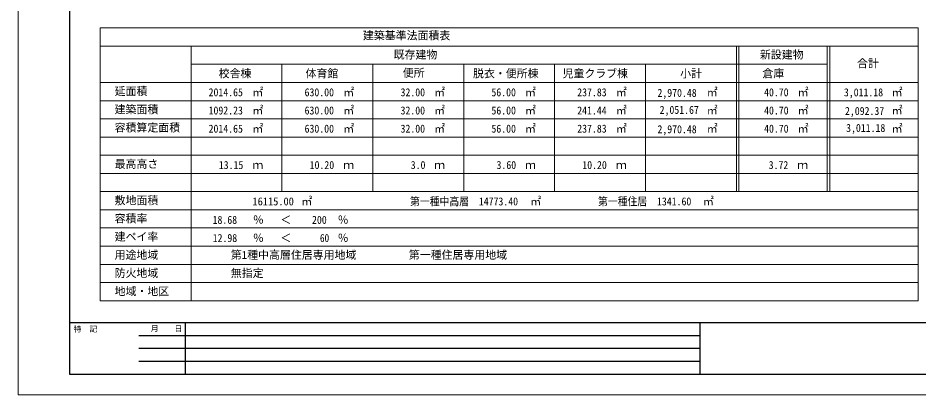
# Model space of a CAD drawing. Units: millimetres, scale not verified. Extents: x -168000 to 168000, y -118800 to 128457.
# Drawn here: x -168000 to 30080, y -118800 to -35879 of the extents above; entities that cross this region are included whole.
import ezdxf
from ezdxf.enums import TextEntityAlignment as Align

# ---------------------------------------------------------------- set-up
doc = ezdxf.new("R2010")
doc.units = ezdxf.units.MM
doc.header["$LTSCALE"] = 800
for name, color, linetype, lineweight in [('0-0', 6, 'Continuous', 25), ('0-1', 6, 'Continuous', 25), ('F-F', 134, 'Continuous', 15)]:
    doc.layers.add(name, color=color, linetype=linetype, lineweight=lineweight)
doc.layers.add('0-5', color=5, linetype='Continuous')
doc.styles.add('ＭＳ ゴシック', font='')
doc.styles.get('ＭＳ ゴシック').set_extended_font_data('MS Gothic')

msp = doc.modelspace()

# ---------------------------------------------------------------- linework, layer by layer
at = {"layer": '0-0'}
for p, q in [((-156685.7, 113839.1), (-156685.7, -114184.1)), ((-156685.7, -102869.9), (156720, -102869.9)), ((-131228.6, -102869.9), (-131228.6, -114184.1)), ((-18059.5, -114184.1), (-18059.5, -102869.9)), ((-141411.4, -105698.4), (-18059.5, -105698.4)), ((-141411.4, -108527), (-18059.5, -108527)), ((-141411.4, -111355.6), (-18059.5, -111355.6)), ((-156685.7, -114184.1), (156720, -114184.1))]:
    msp.add_line(p, q, dxfattribs=at)
at = {"layer": '0-1', "color": 4, "lineweight": 15}
for p, q in [((-149924.1, -38064.7), (29901.2, -38064.7)), ((-149924.1, -38064.7), (-149924.1, -98064.7)), ((29901.2, -38064.7), (29901.2, -98064.7)), ((-149924.1, -42064.7), (29901.2, -42064.7)), ((-129943.5, -42064.7), (-129943.5, -98064.7)), ((-10060, -74064.7), (-10060, -42064.7)), ((-9501.9, -74064.7), (-9501.9, -42064.7)), ((9920.6, -74064.7), (9920.6, -42064.7)), ((10478.7, -74064.7), (10478.7, -42064.7)), ((-129943.5, -46064.7), (9920.6, -46064.7)), ((-109962.9, -46064.7), (-109962.9, -74064.7)), ((-89982.3, -46064.7), (-89982.3, -74064.7)), ((-70001.8, -46064.7), (-70001.8, -74064.7)), ((-50021.2, -46064.7), (-50021.2, -74064.7)), ((-30040.6, -46064.7), (-30040.6, -74064.7)), ((-149924.1, -50064.7), (29901.2, -50064.7)), ((-149924.1, -54064.7), (29901.2, -54064.7)), ((-149924.1, -58064.7), (29901.2, -58064.7)), ((-149924.1, -62064.7), (29901.2, -62064.7)), ((-149924.1, -66064.7), (29901.2, -66064.7)), ((-149924.1, -70064.7), (29901.2, -70064.7)), ((-149924.1, -74064.7), (29901.2, -74064.7)), ((-149924.1, -78064.7), (29901.2, -78064.7)), ((-149924.1, -82064.7), (29901.2, -82064.7)), ((-149924.1, -86064.7), (29901.2, -86064.7)), ((-149924.1, -90064.7), (29901.2, -90064.7)), ((-149924.1, -94064.7), (29901.2, -94064.7)), ((-149924.1, -98064.7), (29901.2, -98064.7))]:
    msp.add_line(p, q, dxfattribs=at)
at = {"layer": 'F-F'}
msp.add_line((-168000, -118800), (-168000, 118800), dxfattribs=at)
msp.add_lwpolyline([(-168000, 118800), (168000, 118800), (168000, -118800), (-168000, -118800)], dxfattribs=at)

# ---------------------------------------------------------------- texts
at = {"layer": '0-0', "color": 5, "style": 'ＭＳ ゴシック'}
for s, p in [('特\u3000記', (-155788.4, -105291.3)), ('月\u3000\u3000日', (-138834.8, -105176.8))]:
    msp.add_text(s, height=1244, dxfattribs=at).set_placement(p, align=Align.BOTTOM_LEFT)
at = {"layer": '0-5', "style": 'ＭＳ ゴシック'}
for s, p in [('建築基準法面積表', (-92164.5, -41129.6)), ('既存建物', (-85413.9, -45344.2)), ('新設建物', (-4882, -45344.2)), ('合計', (16462.6, -47259.2)), ('校舎棟', (-123888.3, -49488.3)), ('体育館', (-104795.5, -49488.3)), ('便所', (-83412.5, -49344.2)), ('脱衣・便所棟', (-67967.4, -49488.3)), ('児童クラブ棟', (-48284, -49488.3)), ('小計', (-22426.7, -49488.3)), ('倉庫', (-4341.8, -49488.3)), ('延面積', (-146757.7, -53392.7)), ('㎡', (-116477.3, -53623.2)), ('㎡', (-96496.7, -53623.2)), ('㎡', (-76516.1, -53623.2)), ('㎡', (-56535.5, -53623.2)), ('㎡', (-36554.9, -53623.2)), ('㎡', (-16574.3, -53623.2)), ('㎡', (3406.2, -53623.2)), ('㎡', (24059.8, -53623.2)), ('建築面積', (-146757.7, -57392.7)), ('㎡', (-116477.3, -57623.2)), ('㎡', (-96496.7, -57623.2)), ('㎡', (-76516.1, -57623.2)), ('㎡', (-56535.5, -57623.2)), ('㎡', (-36554.9, -57623.2)), ('㎡', (-16574.3, -57623.2)), ('㎡', (3406.2, -57623.2)), ('㎡', (24059.8, -57623.2)), ('容積算定面積', (-146757.7, -61392.7)), ('㎡', (-116477.3, -61623.2)), ('㎡', (-96496.7, -61623.2)), ('㎡', (-76516.1, -61623.2)), ('㎡', (-56535.5, -61623.2)), ('㎡', (-36554.9, -61623.2)), ('㎡', (-16574.3, -61623.2)), ('㎡', (3406.2, -61623.2)), ('㎡', (24059.8, -61623.2)), ('最高高さ', (-146757.7, -69392.7)), ('ｍ', (-116477.3, -69623.2)), ('ｍ', (-96496.7, -69623.2)), ('ｍ', (-76516.1, -69623.2)), ('ｍ', (-56535.5, -69623.2)), ('ｍ', (-36554.9, -69623.2)), ('ｍ', (3301.3, -69623.2)), ('敷地面積', (-146757.7, -77392.7)), ('㎡', (-105713.2, -77624.2)), ('㎡', (-55383.8, -77624.2)), ('㎡', (-17418.5, -77624.2)), ('容積率', (-146757.7, -81392.7)), ('％', (-116357.5, -81680.7)), ('＜', (-110314.6, -81680.7)), ('％', (-97722.4, -81680.7)), ('建ペイ率', (-146757.7, -85392.7)), ('％', (-116357.5, -85680.7)), ('＜', (-110314.6, -85680.7)), ('％', (-97722.4, -85680.7)), ('用途地域', (-146757.7, -89392.7)), ('第1種中高層住居専用地域', (-121213.3, -89397.4)), ('第一種住居専用地域', (-82084.4, -89397.4)), ('防火地域', (-146757.7, -93392.7)), ('無指定', (-121213.3, -93397.4)), ('地域・地区', (-146757.7, -97392.7))]:
    msp.add_text(s, height=1760, dxfattribs=at).set_placement(p, align=Align.BOTTOM_LEFT)
for s, width, p in [('2014.65', 0.9, (-126100.2, -53623.2)), ('630.00', 0.9, (-104999.6, -53623.2)), ('32.00', 0.9, (-83899, -53623.2)), ('56.00', 0.9, (-63918.4, -53623.2)), ('237.83', 0.9, (-45057.8, -53623.2)), ('2,970.48', 0.9, (-27419.9, -53752.1)), ('40.70', 0.9, (-3976.6, -53623.2)), ('3,011.18', 0.9, (13575.9, -53631.5)), ('1092.23', 0.9, (-126100.2, -57623.2)), ('630.00', 0.9, (-104999.6, -57623.2)), ('32.00', 0.9, (-83899, -57623.2)), ('56.00', 0.9, (-63918.4, -57623.2)), ('241.44', 0.9, (-45057.8, -57623.2)), ('2,051.67', 0.9, (-26937.6, -57490)), ('40.70', 0.9, (-3976.6, -57623.2)), ('2,092.37', 0.9, (13817.1, -57731.1)), ('2014.65', 0.9, (-126100.2, -61623.2)), ('630.00', 0.9, (-104999.6, -61623.2)), ('32.00', 0.9, (-83899, -61623.2)), ('56.00', 0.9, (-63918.4, -61623.2)), ('237.83', 0.9, (-45057.8, -61623.2)), ('40.70', 0.9, (-3976.6, -61623.2)), ('3,011.18', 0.9, (14058.2, -61469)), ('2,970.48', 0.9, (-27419.9, -61752.1)), ('13.15', 0.9, (-123860.2, -69623.2)), ('10.20', 0.9, (-103879.6, -69623.2)), ('3.0', 0.9, (-81659, -69623.2)), ('3.60', 0.9, (-62798.4, -69623.2)), ('10.20', 0.9, (-43937.8, -69623.2)), ('3.72', 0.9, (-2961.6, -69623.2)), ('第一種中高層\u300014773.40', 0.9, (-81806.6, -77624.2)), ('第一種住居\u30001341.60', 0.9, (-40481.4, -77624.2)), ('16115.00', 0.95, (-116456.1, -77624.2)), ('18.68', 0.9, (-125221.8, -81680.7)), ('200', 0.9, (-103361.7, -81680.7)), ('12.98', 0.9, (-125201, -85680.7)), ('60', 0.85, (-101626.3, -85680.7))]:
    msp.add_text(s, height=1760, dxfattribs=dict(at, width=width)).set_placement(p, align=Align.BOTTOM_LEFT)

doc.saveas('drawing.dxf')
